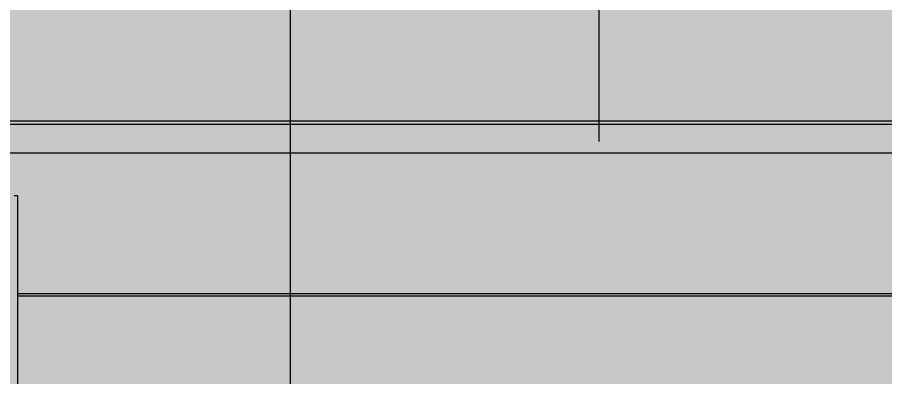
# Model space of a CAD drawing. Header units: metres. Extents: x -3 to 171, y -23 to 41.
# Drawn here: x 0.642 to 1.94, y -1.402 to -0.864 of the extents above; entities that cross this region are included whole.
import ezdxf

# ---------------------------------------------------------------- set-up
doc = ezdxf.new("R2010")
doc.units = ezdxf.units.M
doc.header["$MEASUREMENT"] = 0
doc.set_wipeout_variables(frame=1)
for name, pattern in [('Achse', [0.004, 0.002, -0.001, 0, -0.001]), ('Schnittlinie', [0.006, 0.003, -0.0015, 0, -0.0015]), ('Wipeout_Contour', [1, 0, -1])]:
    doc.linetypes.add(name, pattern=pattern)
for name, color, linetype in [('6._Dach PP STG1_1_325 Dachfenster', 7, 'Continuous'), ('6._Dach PP STG1_1_330 Dachaufbau', 7, 'Continuous'), ('6._Dach PP STG1_1_611 Entwässerung', 7, 'Continuous'), ('6._Dach PP STG1_1_851 Marker Schnitt', 7, 'Continuous')]:
    doc.layers.add(name, color=color, linetype=linetype)
doc.styles.add('ERSTELLTER_STIL_2', font='')
doc.styles.get('ERSTELLTER_STIL_2').set_extended_font_data('Eurostile')

msp = doc.modelspace()

# ---------------------------------------------------------------- linework, layer by layer
at = {"layer": '6._Dach PP STG1_1_325 Dachfenster', "color": 7, "linetype": 'Continuous', "lineweight": 13, "ltscale": 1000}
msp.add_line((1.4869, -1.2828), (1.4869, -3.2134), dxfattribs=at)
at = {"layer": '6._Dach PP STG1_1_611 Entwässerung', "color": 171, "linetype": 'Continuous', "lineweight": 13, "ltscale": 1000, "true_color": 0x6c6cff, "flags": 128}
for points in [[(0.6417, -1.1318), (0.6367, -1.1318)], [(0.6417, -1.1318), (0.6417, -4.1718)]]:
    msp.add_lwpolyline(points, dxfattribs=at)
at = {"layer": '6._Dach PP STG1_1_851 Marker Schnitt', "color": 7, "linetype": 'Schnittlinie', "lineweight": 13, "ltscale": 1000}
msp.add_line((1.235, 4.805), (1.235, -18.6375), dxfattribs=at)

# ---------------------------------------------------------------- texts
at = {"layer": '6._Dach PP STG1_1_325 Dachfenster', "color": 7, "linetype": 'Continuous', "lineweight": 13, "insert": (1.2768, -1.2601), "char_height": 0.075, "attachment_point": 7, "style": 'ERSTELLTER_STIL_2'}
msp.add_mtext('\\A1;{\\pql;\\pt0;\\fEurostile|b0|i0|c0|p0;\\W1.000000;DFe-005\\fEurostile|b0|i0|c0|p0;\\W1.000000;\\fEurostile|b0|i0|c0|p0;\\W1.000000;\\fEurostile|b0|i0|c0|p0;\\W1.000000;}', dxfattribs=at)

# ---------------------------------------------------------------- next in the draw order: wipeouts: each hides what was drawn before it
at = {"color": 254, "linetype": 'Wipeout_Contour', "lineweight": 0, "ltscale": 11.500923}
msp.add_wipeout([(1.0499, -1.4678), (2.7999, -1.4678), (2.7999, -0.8493), (1.05, -0.8493), (1.05, -0.8456)], dxfattribs=at).dxf.layer = '6._Dach PP STG1_1_325 Dachfenster'

# ---------------------------------------------------------------- next in the draw order: hatches: boundary and pattern name
at = {"layer": '6._Dach PP STG1_1_330 Dachaufbau', "linetype": 'Continuous', "lineweight": 0, "true_color": 0x000000}
h = msp.add_hatch(color=18, dxfattribs=at)
h.paths.add_polyline_path([(3.445, -0.4), (3.755, -0.4), (3.755, 0.07), (2.8, 0.07), (2.8, -0.7715), (1.05, -0.7715), (1.05, 0.07), (-0.0011, 0.07), (0.0161, -4.6), (6.325, -4.6), (6.325, -0.8236), (3.445, -0.8236)])
h.paths.add_polyline_path([(3.805, -2.1975), (5.505, -2.1975), (5.505, -3.7987), (3.805, -3.7987)], flags=0)
h.paths.add_polyline_path([(1.075, -3.7987), (1.075, -2.1975), (2.775, -2.1975), (2.775, -3.7987)], flags=0)

# ---------------------------------------------------------------- next in the draw order: linework, layer by layer
at = {"layer": '6._Dach PP STG1_1_325 Dachfenster', "color": 7, "linetype": 'Continuous', "lineweight": 13, "ltscale": 1000}
msp.add_line((1.5119, 0.8803), (1.5119, -1.0503), dxfattribs=at)
at = {"layer": '6._Dach PP STG1_1_325 Dachfenster', "color": 7, "linetype": 'Continuous', "lineweight": 13, "ltscale": 1000, "true_color": 0xf4f4f4, "flags": 128}
msp.add_lwpolyline([(1.0499, -0.8456), (1.0499, -1.4678)], dxfattribs=at)
at = {"layer": '6._Dach PP STG1_1_611 Entwässerung', "color": 14, "linetype": 'Achse', "lineweight": 13, "ltscale": 1000, "true_color": 0xa80000}
msp.add_line((0.003, -1.0194), (6.325, -1.0194), dxfattribs=at)
at = {"layer": '6._Dach PP STG1_1_611 Entwässerung', "color": 171, "linetype": 'Continuous', "lineweight": 13, "ltscale": 1000, "true_color": 0x6c6cff, "flags": 128}
for points in [[(0.003, -1.0194), (6.01, -1.0194)], [(0.003, -1.0244), (6.01, -1.0244)], [(0.003, -1.0673), (6.01, -1.0673)], [(0.6417, -1.278), (6.01, -1.278)], [(0.6417, -1.2815), (6.01, -1.2815)]]:
    msp.add_lwpolyline(points, dxfattribs=at)

doc.saveas('drawing.dxf')
